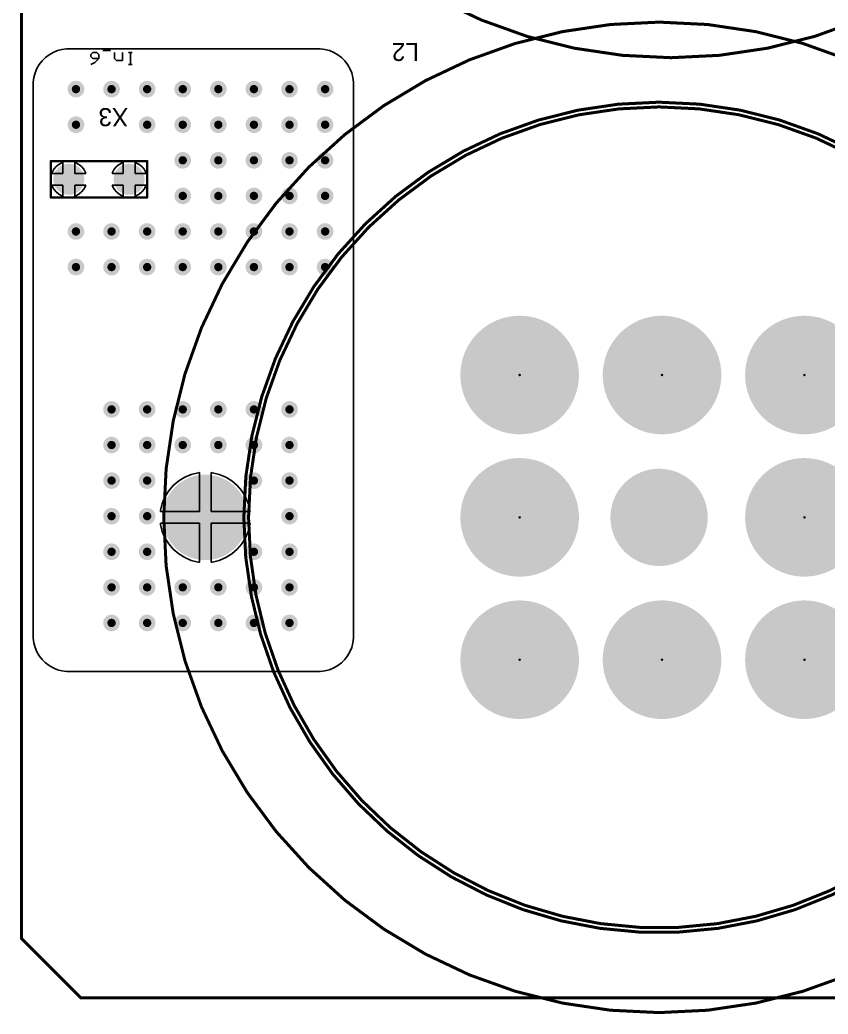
# Model space of a CAD drawing. Header units: millimetres. Extents: x 25 to 162, y 24 to 188.
# Drawn here: x 25.3 to 93.4, y 24 to 107.8 of the extents above; entities that cross this region are included whole.
import ezdxf

# ---------------------------------------------------------------- set-up
doc = ezdxf.new("R2010")
doc.units = ezdxf.units.MM
for name, color, linetype in [('BottomLayer', 5, 'Continuous'), ('BottomSolder', 6, 'Continuous'), ('Mechanical1', 6, 'Continuous'), ('Mechanical13', 56, 'Continuous'), ('Mechanical15', 56, 'Continuous'), ('MultiLayer', 9, 'Continuous'), ('PadHoleLayer', 156, 'Continuous'), ('TopLayer', 1, 'Continuous'), ('TopOverlay', 2, 'Continuous'), ('TopSolder', 216, 'Continuous'), ('ViaHoleLayer', 16, 'Continuous')]:
    doc.layers.add(name, color=color, linetype=linetype)

# ---------------------------------------------------------------- blocks, each defined once
blk = doc.blocks.new('D______500_125__H_30_A_AMAK_671111_034_168')
at = {"layer": 'BottomLayer'}
for points, const_width in [([(-1.75, 0, 1), (1.75, 0, 1)], 3.5), ([(36.25, 0, 1), (40.25, 0, 1)], 4), ([(74.75, 0, 1), (78.25, 0, 1)], 3.5)]:
    blk.add_lwpolyline(points, format="xyb", close=True, dxfattribs=dict(at, const_width=const_width))
at = {"layer": 'BottomSolder'}
for points, const_width in [([(25.949, 12, 1), (26.051, 12, 1)], 0.102), ([(37.949, 12, 1), (38.051, 12, 1)], 0.102), ([(49.949, 12, 1), (50.051, 12, 1)], 0.102), ([(-1.801, 0, 1), (1.801, 0, 1)], 3.602), ([(36.199, 0, 1), (40.301, 0, 1)], 4.102), ([(74.699, 0, 1), (78.301, 0, 1)], 3.602), ([(25.949, 0, 1), (26.051, 0, 1)], 0.102), ([(49.949, 0, 1), (50.051, 0, 1)], 0.102), ([(25.949, -12, 1), (26.051, -12, 1)], 0.102), ([(37.949, -12, 1), (38.051, -12, 1)], 0.102), ([(49.949, -12, 1), (50.051, -12, 1)], 0.102)]:
    blk.add_lwpolyline(points, format="xyb", close=True, dxfattribs=dict(at, const_width=const_width))
at = {"layer": 'Mechanical13'}
for points, const_width in [([(72.852, 0, 1), (3.648, 0, 1)], 0.254), ([(3.584, 0, 1), (3.711, 0, 1)], 0.127), ([(72.789, 0, 1), (72.916, 0, 1)], 0.127)]:
    blk.add_lwpolyline(points, format="xyb", close=True, dxfattribs=dict(at, const_width=const_width))
at = {"layer": 'Mechanical15'}
for points, const_width in [([(80, 0, 1), (-3.5, 0, 1)], 0.254), ([(-3.564, 0, 1), (-3.437, 0, 1)], 0.127), ([(79.937, 0, 1), (80.064, 0, 1)], 0.127)]:
    blk.add_lwpolyline(points, format="xyb", close=True, dxfattribs=dict(at, const_width=const_width))
at = {"layer": 'MultiLayer'}
for points, const_width in [([(-1.75, 0, 1), (1.75, 0, 1)], 3.5), ([(36.25, 0, 1), (40.25, 0, 1)], 4), ([(74.75, 0, 1), (78.25, 0, 1)], 3.5)]:
    blk.add_lwpolyline(points, format="xyb", close=True, dxfattribs=dict(at, const_width=const_width))
at = {"layer": 'PadHoleLayer'}
for points, const_width in [([(23.5, 12, 1), (28.5, 12, 1)], 5), ([(35.5, 12, 1), (40.5, 12, 1)], 5), ([(47.5, 12, 1), (52.5, 12, 1)], 5), ([(23.5, 0, 1), (28.5, 0, 1)], 5), ([(47.5, 0, 1), (52.5, 0, 1)], 5), ([(36.75, 0, 1), (39.75, 0, 1)], 3), ([(-1.25, 0, 1), (1.25, 0, 1)], 2.5), ([(75.25, 0, 1), (77.75, 0, 1)], 2.5), ([(23.5, -12, 1), (28.5, -12, 1)], 5), ([(35.5, -12, 1), (40.5, -12, 1)], 5), ([(47.5, -12, 1), (52.5, -12, 1)], 5)]:
    blk.add_lwpolyline(points, format="xyb", close=True, dxfattribs=dict(at, const_width=const_width))
at = {"layer": 'TopLayer'}
for points, const_width in [([(-1.75, 0, 1), (1.75, 0, 1)], 3.5), ([(36.25, 0, 1), (40.25, 0, 1)], 4), ([(74.75, 0, 1), (78.25, 0, 1)], 3.5)]:
    blk.add_lwpolyline(points, format="xyb", close=True, dxfattribs=dict(at, const_width=const_width))
at = {"layer": 'TopOverlay'}
for points, const_width in [([(73.251, 0, 1), (3.249, 0, 1)], 0.254), ([(3.186, 0, 1), (3.313, 0, 1)], 0.127), ([(73.187, 0, 1), (73.314, 0, 1)], 0.127)]:
    blk.add_lwpolyline(points, format="xyb", close=True, dxfattribs=dict(at, const_width=const_width))
at = {"layer": 'TopSolder'}
for points, const_width in [([(25.949, 12, 1), (26.051, 12, 1)], 0.102), ([(37.949, 12, 1), (38.051, 12, 1)], 0.102), ([(49.949, 12, 1), (50.051, 12, 1)], 0.102), ([(-1.801, 0, 1), (1.801, 0, 1)], 3.602), ([(36.199, 0, 1), (40.301, 0, 1)], 4.102), ([(74.699, 0, 1), (78.301, 0, 1)], 3.602), ([(25.949, 0, 1), (26.051, 0, 1)], 0.102), ([(49.949, 0, 1), (50.051, 0, 1)], 0.102), ([(25.949, -12, 1), (26.051, -12, 1)], 0.102), ([(37.949, -12, 1), (38.051, -12, 1)], 0.102), ([(49.949, -12, 1), (50.051, -12, 1)], 0.102)]:
    blk.add_lwpolyline(points, format="xyb", close=True, dxfattribs=dict(at, const_width=const_width))
blk = doc.blocks.new('D______500_125__H_30_A_AMAK_671111_034_169')
at = {"layer": 'BottomLayer'}
for points, const_width in [([(-1.75, 0, 1), (1.75, 0, 1)], 3.5), ([(36.25, 0, 1), (40.25, 0, 1)], 4), ([(74.75, 0, 1), (78.25, 0, 1)], 3.5)]:
    blk.add_lwpolyline(points, format="xyb", close=True, dxfattribs=dict(at, const_width=const_width))
at = {"layer": 'BottomSolder'}
for points, const_width in [([(25.949, 12, 1), (26.051, 12, 1)], 0.102), ([(37.949, 12, 1), (38.051, 12, 1)], 0.102), ([(49.949, 12, 1), (50.051, 12, 1)], 0.102), ([(-1.801, 0, 1), (1.801, 0, 1)], 3.602), ([(36.199, 0, 1), (40.301, 0, 1)], 4.102), ([(74.699, 0, 1), (78.301, 0, 1)], 3.602), ([(25.949, 0, 1), (26.051, 0, 1)], 0.102), ([(49.949, 0, 1), (50.051, 0, 1)], 0.102), ([(25.949, -12, 1), (26.051, -12, 1)], 0.102), ([(37.949, -12, 1), (38.051, -12, 1)], 0.102), ([(49.949, -12, 1), (50.051, -12, 1)], 0.102)]:
    blk.add_lwpolyline(points, format="xyb", close=True, dxfattribs=dict(at, const_width=const_width))
at = {"layer": 'Mechanical13'}
for points, const_width in [([(72.852, 0, 1), (3.648, 0, 1)], 0.254), ([(3.584, 0, 1), (3.711, 0, 1)], 0.127), ([(72.789, 0, 1), (72.916, 0, 1)], 0.127)]:
    blk.add_lwpolyline(points, format="xyb", close=True, dxfattribs=dict(at, const_width=const_width))
at = {"layer": 'Mechanical15'}
for points, const_width in [([(80, 0, 1), (-3.5, 0, 1)], 0.254), ([(-3.564, 0, 1), (-3.437, 0, 1)], 0.127), ([(79.937, 0, 1), (80.064, 0, 1)], 0.127)]:
    blk.add_lwpolyline(points, format="xyb", close=True, dxfattribs=dict(at, const_width=const_width))
at = {"layer": 'MultiLayer'}
for points, const_width in [([(-1.75, 0, 1), (1.75, 0, 1)], 3.5), ([(36.25, 0, 1), (40.25, 0, 1)], 4), ([(74.75, 0, 1), (78.25, 0, 1)], 3.5)]:
    blk.add_lwpolyline(points, format="xyb", close=True, dxfattribs=dict(at, const_width=const_width))
at = {"layer": 'PadHoleLayer'}
for points, const_width in [([(23.5, 12, 1), (28.5, 12, 1)], 5), ([(35.5, 12, 1), (40.5, 12, 1)], 5), ([(47.5, 12, 1), (52.5, 12, 1)], 5), ([(23.5, 0, 1), (28.5, 0, 1)], 5), ([(47.5, 0, 1), (52.5, 0, 1)], 5), ([(36.75, 0, 1), (39.75, 0, 1)], 3), ([(-1.25, 0, 1), (1.25, 0, 1)], 2.5), ([(75.25, 0, 1), (77.75, 0, 1)], 2.5), ([(23.5, -12, 1), (28.5, -12, 1)], 5), ([(35.5, -12, 1), (40.5, -12, 1)], 5), ([(47.5, -12, 1), (52.5, -12, 1)], 5)]:
    blk.add_lwpolyline(points, format="xyb", close=True, dxfattribs=dict(at, const_width=const_width))
at = {"layer": 'TopLayer'}
for points, const_width in [([(-1.75, 0, 1), (1.75, 0, 1)], 3.5), ([(36.25, 0, 1), (40.25, 0, 1)], 4), ([(74.75, 0, 1), (78.25, 0, 1)], 3.5)]:
    blk.add_lwpolyline(points, format="xyb", close=True, dxfattribs=dict(at, const_width=const_width))
at = {"layer": 'TopOverlay'}
for points, const_width in [([(73.251, 0, 1), (3.249, 0, 1)], 0.254), ([(3.186, 0, 1), (3.313, 0, 1)], 0.127), ([(73.187, 0, 1), (73.314, 0, 1)], 0.127)]:
    blk.add_lwpolyline(points, format="xyb", close=True, dxfattribs=dict(at, const_width=const_width))
at = {"layer": 'TopSolder'}
for points, const_width in [([(25.949, 12, 1), (26.051, 12, 1)], 0.102), ([(37.949, 12, 1), (38.051, 12, 1)], 0.102), ([(49.949, 12, 1), (50.051, 12, 1)], 0.102), ([(-1.801, 0, 1), (1.801, 0, 1)], 3.602), ([(36.199, 0, 1), (40.301, 0, 1)], 4.102), ([(74.699, 0, 1), (78.301, 0, 1)], 3.602), ([(25.949, 0, 1), (26.051, 0, 1)], 0.102), ([(49.949, 0, 1), (50.051, 0, 1)], 0.102), ([(25.949, -12, 1), (26.051, -12, 1)], 0.102), ([(37.949, -12, 1), (38.051, -12, 1)], 0.102), ([(49.949, -12, 1), (50.051, -12, 1)], 0.102)]:
    blk.add_lwpolyline(points, format="xyb", close=True, dxfattribs=dict(at, const_width=const_width))
blk = doc.blocks.new('63849_1___________154719_1__173')
at = {"layer": 'BottomLayer', "const_width": 1.206}
for points in [[(-0.603, 0, 1), (0.603, 0, 1)], [(4.477, 0, 1), (5.683, 0, 1)]]:
    blk.add_lwpolyline(points, format="xyb", close=True, dxfattribs=at)
at = {"layer": 'BottomSolder', "const_width": 1.308}
for points in [[(-0.654, 0, 1), (0.654, 0, 1)], [(4.426, 0, 1), (5.734, 0, 1)]]:
    blk.add_lwpolyline(points, format="xyb", close=True, dxfattribs=at)
at = {"layer": 'MultiLayer', "const_width": 1.206}
for points in [[(-0.603, 0, 1), (0.603, 0, 1)], [(4.477, 0, 1), (5.683, 0, 1)]]:
    blk.add_lwpolyline(points, format="xyb", close=True, dxfattribs=at)
at = {"layer": 'PadHoleLayer', "const_width": 0.75}
for points in [[(-0.375, 0, 1), (0.375, 0, 1)], [(4.705, 0, 1), (5.455, 0, 1)]]:
    blk.add_lwpolyline(points, format="xyb", close=True, dxfattribs=at)
at = {"layer": 'TopLayer', "const_width": 1.206}
for points in [[(-0.603, 0, 1), (0.603, 0, 1)], [(4.477, 0, 1), (5.683, 0, 1)]]:
    blk.add_lwpolyline(points, format="xyb", close=True, dxfattribs=at)
at = {"layer": 'TopOverlay', "const_width": 0.203}
for points in [[(6.604, 1.524), (-1.524, 1.524)], [(-1.524, 1.524), (-1.524, -1.524)], [(6.604, 1.524), (6.604, -1.524)], [(6.604, -1.524), (-1.524, -1.524)]]:
    blk.add_lwpolyline(points, dxfattribs=at)
at = {"layer": 'TopOverlay', "const_width": 0.102}
for points in [[(-1.575, 1.524, 1), (-1.473, 1.524, 1)], [(-1.575, 1.524, 1), (-1.473, 1.524, 1)], [(6.553, 1.524, 1), (6.655, 1.524, 1)], [(6.553, 1.524, 1), (6.655, 1.524, 1)], [(-1.575, -1.524, 1), (-1.473, -1.524, 1)], [(-1.575, -1.524, 1), (-1.473, -1.524, 1)], [(6.553, -1.524, 1), (6.655, -1.524, 1)], [(6.553, -1.524, 1), (6.655, -1.524, 1)]]:
    blk.add_lwpolyline(points, format="xyb", close=True, dxfattribs=at)
at = {"layer": 'TopSolder', "const_width": 1.308}
for points in [[(-0.654, 0, 1), (0.654, 0, 1)], [(4.426, 0, 1), (5.734, 0, 1)]]:
    blk.add_lwpolyline(points, format="xyb", close=True, dxfattribs=at)

msp = doc.modelspace()

# ---------------------------------------------------------------- linework, layer by layer
at = {"layer": 'BottomLayer'}
for p, q in [((27.418, 104.66), (27.73, 104.9)), ((27.73, 104.9), (28.07, 105.096)), ((28.07, 105.096), (28.434, 105.247)), ((28.434, 105.247), (28.813, 105.349)), ((28.813, 105.349), (29.203, 105.4)), ((29.203, 105.4), (29.4, 105.4)), ((29.4, 105.4), (50.4, 105.4)), ((50.4, 105.4), (50.4, 105.4)), ((50.4, 105.4), (50.4, 105.4)), ((50.4, 105.4), (50.597, 105.4)), ((50.597, 105.4), (50.987, 105.349)), ((50.987, 105.349), (51.366, 105.247)), ((51.366, 105.247), (51.73, 105.096)), ((51.73, 105.096), (52.07, 104.9)), ((52.07, 104.9), (52.382, 104.66)), ((26.704, 103.73), (26.9, 104.07)), ((26.9, 104.07), (27.14, 104.382)), ((27.14, 104.382), (27.418, 104.66)), ((52.382, 104.66), (52.66, 104.382)), ((52.66, 104.382), (52.9, 104.07)), ((52.9, 104.07), (53.096, 103.73)), ((26.451, 102.987), (26.553, 103.366)), ((26.553, 103.366), (26.704, 103.73)), ((53.096, 103.73), (53.247, 103.366)), ((53.247, 103.366), (53.349, 102.987)), ((26.4, 102.597), (26.451, 102.987)), ((26.4, 102.4), (26.4, 102.597)), ((26.4, 55.9), (26.4, 102.4)), ((53.349, 102.987), (53.4, 102.597)), ((53.4, 102.597), (53.4, 102.4)), ((53.4, 102.4), (53.4, 55.9)), ((26.4, 55.703), (26.4, 55.9)), ((26.451, 55.313), (26.4, 55.703)), ((53.4, 55.703), (53.349, 55.313)), ((53.4, 55.9), (53.4, 55.9)), ((53.4, 55.9), (53.4, 55.703)), ((26.553, 54.934), (26.451, 55.313)), ((26.704, 54.57), (26.553, 54.934)), ((26.9, 54.23), (26.704, 54.57)), ((53.096, 54.57), (52.9, 54.23)), ((53.247, 54.934), (53.096, 54.57)), ((53.349, 55.313), (53.247, 54.934)), ((27.14, 53.918), (26.9, 54.23)), ((27.418, 53.64), (27.14, 53.918)), ((52.66, 53.918), (52.382, 53.64)), ((52.9, 54.23), (52.66, 53.918)), ((27.73, 53.4), (27.418, 53.64)), ((28.07, 53.204), (27.73, 53.4)), ((28.434, 53.053), (28.07, 53.204)), ((28.813, 52.951), (28.434, 53.053)), ((29.203, 52.9), (28.813, 52.951)), ((29.4, 52.9), (29.203, 52.9)), ((50.4, 52.9), (29.4, 52.9)), ((29.4, 52.9), (29.4, 52.9)), ((50.597, 52.9), (50.4, 52.9)), ((50.987, 52.951), (50.597, 52.9)), ((51.366, 53.053), (50.987, 52.951)), ((51.73, 53.204), (51.366, 53.053)), ((52.07, 53.4), (51.73, 53.204)), ((52.382, 53.64), (52.07, 53.4))]:
    msp.add_line(p, q, dxfattribs=at)
at = {"layer": 'BottomLayer', "const_width": 0.6}
for points in [[(29.7, 102, 1), (30.3, 102, 1)], [(32.7, 102, 1), (33.3, 102, 1)], [(35.7, 102, 1), (36.3, 102, 1)], [(38.7, 102, 1), (39.3, 102, 1)], [(41.7, 102, 1), (42.3, 102, 1)], [(44.7, 102, 1), (45.3, 102, 1)], [(47.7, 102, 1), (48.3, 102, 1)], [(50.7, 102, 1), (51.3, 102, 1)], [(29.7, 99, 1), (30.3, 99, 1)], [(35.7, 99, 1), (36.3, 99, 1)], [(38.7, 99, 1), (39.3, 99, 1)], [(41.7, 99, 1), (42.3, 99, 1)], [(44.7, 99, 1), (45.3, 99, 1)], [(47.7, 99, 1), (48.3, 99, 1)], [(50.7, 99, 1), (51.3, 99, 1)], [(38.7, 96, 1), (39.3, 96, 1)], [(41.7, 96, 1), (42.3, 96, 1)], [(44.7, 96, 1), (45.3, 96, 1)], [(47.7, 96, 1), (48.3, 96, 1)], [(50.7, 96, 1), (51.3, 96, 1)], [(38.7, 93, 1), (39.3, 93, 1)], [(41.7, 93, 1), (42.3, 93, 1)], [(44.7, 93, 1), (45.3, 93, 1)], [(47.7, 93, 1), (48.3, 93, 1)], [(50.7, 93, 1), (51.3, 93, 1)], [(29.7, 90, 1), (30.3, 90, 1)], [(32.7, 90, 1), (33.3, 90, 1)], [(35.7, 90, 1), (36.3, 90, 1)], [(38.7, 90, 1), (39.3, 90, 1)], [(41.7, 90, 1), (42.3, 90, 1)], [(44.7, 90, 1), (45.3, 90, 1)], [(47.7, 90, 1), (48.3, 90, 1)], [(50.7, 90, 1), (51.3, 90, 1)], [(29.7, 87, 1), (30.3, 87, 1)], [(32.7, 87, 1), (33.3, 87, 1)], [(35.7, 87, 1), (36.3, 87, 1)], [(38.7, 87, 1), (39.3, 87, 1)], [(41.7, 87, 1), (42.3, 87, 1)], [(44.7, 87, 1), (45.3, 87, 1)], [(47.7, 87, 1), (48.3, 87, 1)], [(50.7, 87, 1), (51.3, 87, 1)], [(32.7, 75, 1), (33.3, 75, 1)], [(35.7, 75, 1), (36.3, 75, 1)], [(38.7, 75, 1), (39.3, 75, 1)], [(41.7, 75, 1), (42.3, 75, 1)], [(44.7, 75, 1), (45.3, 75, 1)], [(47.7, 75, 1), (48.3, 75, 1)], [(32.7, 72, 1), (33.3, 72, 1)], [(35.7, 72, 1), (36.3, 72, 1)], [(38.7, 72, 1), (39.3, 72, 1)], [(41.7, 72, 1), (42.3, 72, 1)], [(44.7, 72, 1), (45.3, 72, 1)], [(47.7, 72, 1), (48.3, 72, 1)], [(32.7, 69, 1), (33.3, 69, 1)], [(35.7, 69, 1), (36.3, 69, 1)], [(44.7, 69, 1), (45.3, 69, 1)], [(47.7, 69, 1), (48.3, 69, 1)], [(32.7, 66, 1), (33.3, 66, 1)], [(35.7, 66, 1), (36.3, 66, 1)], [(47.7, 66, 1), (48.3, 66, 1)], [(32.7, 63, 1), (33.3, 63, 1)], [(35.7, 63, 1), (36.3, 63, 1)], [(44.7, 63, 1), (45.3, 63, 1)], [(47.7, 63, 1), (48.3, 63, 1)], [(32.7, 60, 1), (33.3, 60, 1)], [(35.7, 60, 1), (36.3, 60, 1)], [(38.7, 60, 1), (39.3, 60, 1)], [(41.7, 60, 1), (42.3, 60, 1)], [(44.7, 60, 1), (45.3, 60, 1)], [(47.7, 60, 1), (48.3, 60, 1)], [(32.7, 57, 1), (33.3, 57, 1)], [(35.7, 57, 1), (36.3, 57, 1)], [(38.7, 57, 1), (39.3, 57, 1)], [(41.7, 57, 1), (42.3, 57, 1)], [(44.7, 57, 1), (45.3, 57, 1)], [(47.7, 57, 1), (48.3, 57, 1)]]:
    msp.add_lwpolyline(points, format="xyb", close=True, dxfattribs=at)
at = {"layer": 'BottomSolder', "const_width": 0.702}
for points in [[(29.649, 102, 1), (30.351, 102, 1)], [(32.649, 102, 1), (33.351, 102, 1)], [(35.649, 102, 1), (36.351, 102, 1)], [(38.649, 102, 1), (39.351, 102, 1)], [(41.649, 102, 1), (42.351, 102, 1)], [(44.649, 102, 1), (45.351, 102, 1)], [(47.649, 102, 1), (48.351, 102, 1)], [(50.649, 102, 1), (51.351, 102, 1)], [(29.649, 99, 1), (30.351, 99, 1)], [(35.649, 99, 1), (36.351, 99, 1)], [(38.649, 99, 1), (39.351, 99, 1)], [(41.649, 99, 1), (42.351, 99, 1)], [(44.649, 99, 1), (45.351, 99, 1)], [(47.649, 99, 1), (48.351, 99, 1)], [(50.649, 99, 1), (51.351, 99, 1)], [(38.649, 96, 1), (39.351, 96, 1)], [(41.649, 96, 1), (42.351, 96, 1)], [(44.649, 96, 1), (45.351, 96, 1)], [(47.649, 96, 1), (48.351, 96, 1)], [(50.649, 96, 1), (51.351, 96, 1)], [(38.649, 93, 1), (39.351, 93, 1)], [(41.649, 93, 1), (42.351, 93, 1)], [(44.649, 93, 1), (45.351, 93, 1)], [(47.649, 93, 1), (48.351, 93, 1)], [(50.649, 93, 1), (51.351, 93, 1)], [(29.649, 90, 1), (30.351, 90, 1)], [(32.649, 90, 1), (33.351, 90, 1)], [(35.649, 90, 1), (36.351, 90, 1)], [(38.649, 90, 1), (39.351, 90, 1)], [(41.649, 90, 1), (42.351, 90, 1)], [(44.649, 90, 1), (45.351, 90, 1)], [(47.649, 90, 1), (48.351, 90, 1)], [(50.649, 90, 1), (51.351, 90, 1)], [(29.649, 87, 1), (30.351, 87, 1)], [(32.649, 87, 1), (33.351, 87, 1)], [(35.649, 87, 1), (36.351, 87, 1)], [(38.649, 87, 1), (39.351, 87, 1)], [(41.649, 87, 1), (42.351, 87, 1)], [(44.649, 87, 1), (45.351, 87, 1)], [(47.649, 87, 1), (48.351, 87, 1)], [(50.649, 87, 1), (51.351, 87, 1)], [(32.649, 75, 1), (33.351, 75, 1)], [(35.649, 75, 1), (36.351, 75, 1)], [(38.649, 75, 1), (39.351, 75, 1)], [(41.649, 75, 1), (42.351, 75, 1)], [(44.649, 75, 1), (45.351, 75, 1)], [(47.649, 75, 1), (48.351, 75, 1)], [(32.649, 72, 1), (33.351, 72, 1)], [(35.649, 72, 1), (36.351, 72, 1)], [(38.649, 72, 1), (39.351, 72, 1)], [(41.649, 72, 1), (42.351, 72, 1)], [(44.649, 72, 1), (45.351, 72, 1)], [(47.649, 72, 1), (48.351, 72, 1)], [(32.649, 69, 1), (33.351, 69, 1)], [(35.649, 69, 1), (36.351, 69, 1)], [(44.649, 69, 1), (45.351, 69, 1)], [(47.649, 69, 1), (48.351, 69, 1)], [(32.649, 66, 1), (33.351, 66, 1)], [(35.649, 66, 1), (36.351, 66, 1)], [(47.649, 66, 1), (48.351, 66, 1)], [(32.649, 63, 1), (33.351, 63, 1)], [(35.649, 63, 1), (36.351, 63, 1)], [(44.649, 63, 1), (45.351, 63, 1)], [(47.649, 63, 1), (48.351, 63, 1)], [(32.649, 60, 1), (33.351, 60, 1)], [(35.649, 60, 1), (36.351, 60, 1)], [(38.649, 60, 1), (39.351, 60, 1)], [(41.649, 60, 1), (42.351, 60, 1)], [(44.649, 60, 1), (45.351, 60, 1)], [(47.649, 60, 1), (48.351, 60, 1)], [(32.649, 57, 1), (33.351, 57, 1)], [(35.649, 57, 1), (36.351, 57, 1)], [(38.649, 57, 1), (39.351, 57, 1)], [(41.649, 57, 1), (42.351, 57, 1)], [(44.649, 57, 1), (45.351, 57, 1)], [(47.649, 57, 1), (48.351, 57, 1)]]:
    msp.add_lwpolyline(points, format="xyb", close=True, dxfattribs=at)
at = {"layer": 'Mechanical1', "const_width": 0.254}
for points in [[(25.4, 30.4), (25.4, 186.4)], [(25.4, 30.4), (30.4, 25.4)], [(30.4, 25.4), (156.4, 25.4)]]:
    msp.add_lwpolyline(points, dxfattribs=at)
at = {"layer": 'Mechanical1', "const_width": 0.127}
for points in [[(25.337, 30.4, 1), (25.463, 30.4, 1)], [(25.337, 30.4, 1), (25.463, 30.4, 1)], [(30.337, 25.4, 1), (30.464, 25.4, 1)], [(30.337, 25.4, 1), (30.464, 25.4, 1)]]:
    msp.add_lwpolyline(points, format="xyb", close=True, dxfattribs=at)
at = {"layer": 'MultiLayer', "const_width": 0.6}
for points in [[(29.7, 102, 1), (30.3, 102, 1)], [(32.7, 102, 1), (33.3, 102, 1)], [(35.7, 102, 1), (36.3, 102, 1)], [(38.7, 102, 1), (39.3, 102, 1)], [(41.7, 102, 1), (42.3, 102, 1)], [(44.7, 102, 1), (45.3, 102, 1)], [(47.7, 102, 1), (48.3, 102, 1)], [(50.7, 102, 1), (51.3, 102, 1)], [(29.7, 99, 1), (30.3, 99, 1)], [(35.7, 99, 1), (36.3, 99, 1)], [(38.7, 99, 1), (39.3, 99, 1)], [(41.7, 99, 1), (42.3, 99, 1)], [(44.7, 99, 1), (45.3, 99, 1)], [(47.7, 99, 1), (48.3, 99, 1)], [(50.7, 99, 1), (51.3, 99, 1)], [(38.7, 96, 1), (39.3, 96, 1)], [(41.7, 96, 1), (42.3, 96, 1)], [(44.7, 96, 1), (45.3, 96, 1)], [(47.7, 96, 1), (48.3, 96, 1)], [(50.7, 96, 1), (51.3, 96, 1)], [(38.7, 93, 1), (39.3, 93, 1)], [(41.7, 93, 1), (42.3, 93, 1)], [(44.7, 93, 1), (45.3, 93, 1)], [(47.7, 93, 1), (48.3, 93, 1)], [(50.7, 93, 1), (51.3, 93, 1)], [(29.7, 90, 1), (30.3, 90, 1)], [(32.7, 90, 1), (33.3, 90, 1)], [(35.7, 90, 1), (36.3, 90, 1)], [(38.7, 90, 1), (39.3, 90, 1)], [(41.7, 90, 1), (42.3, 90, 1)], [(44.7, 90, 1), (45.3, 90, 1)], [(47.7, 90, 1), (48.3, 90, 1)], [(50.7, 90, 1), (51.3, 90, 1)], [(29.7, 87, 1), (30.3, 87, 1)], [(32.7, 87, 1), (33.3, 87, 1)], [(35.7, 87, 1), (36.3, 87, 1)], [(38.7, 87, 1), (39.3, 87, 1)], [(41.7, 87, 1), (42.3, 87, 1)], [(44.7, 87, 1), (45.3, 87, 1)], [(47.7, 87, 1), (48.3, 87, 1)], [(50.7, 87, 1), (51.3, 87, 1)], [(32.7, 75, 1), (33.3, 75, 1)], [(35.7, 75, 1), (36.3, 75, 1)], [(38.7, 75, 1), (39.3, 75, 1)], [(41.7, 75, 1), (42.3, 75, 1)], [(44.7, 75, 1), (45.3, 75, 1)], [(47.7, 75, 1), (48.3, 75, 1)], [(32.7, 72, 1), (33.3, 72, 1)], [(35.7, 72, 1), (36.3, 72, 1)], [(38.7, 72, 1), (39.3, 72, 1)], [(41.7, 72, 1), (42.3, 72, 1)], [(44.7, 72, 1), (45.3, 72, 1)], [(47.7, 72, 1), (48.3, 72, 1)], [(32.7, 69, 1), (33.3, 69, 1)], [(35.7, 69, 1), (36.3, 69, 1)], [(44.7, 69, 1), (45.3, 69, 1)], [(47.7, 69, 1), (48.3, 69, 1)], [(32.7, 66, 1), (33.3, 66, 1)], [(35.7, 66, 1), (36.3, 66, 1)], [(47.7, 66, 1), (48.3, 66, 1)], [(32.7, 63, 1), (33.3, 63, 1)], [(35.7, 63, 1), (36.3, 63, 1)], [(44.7, 63, 1), (45.3, 63, 1)], [(47.7, 63, 1), (48.3, 63, 1)], [(32.7, 60, 1), (33.3, 60, 1)], [(35.7, 60, 1), (36.3, 60, 1)], [(38.7, 60, 1), (39.3, 60, 1)], [(41.7, 60, 1), (42.3, 60, 1)], [(44.7, 60, 1), (45.3, 60, 1)], [(47.7, 60, 1), (48.3, 60, 1)], [(32.7, 57, 1), (33.3, 57, 1)], [(35.7, 57, 1), (36.3, 57, 1)], [(38.7, 57, 1), (39.3, 57, 1)], [(41.7, 57, 1), (42.3, 57, 1)], [(44.7, 57, 1), (45.3, 57, 1)], [(47.7, 57, 1), (48.3, 57, 1)]]:
    msp.add_lwpolyline(points, format="xyb", close=True, dxfattribs=at)
at = {"layer": 'TopLayer'}
for p, q in [((27.418, 104.66), (27.73, 104.9)), ((27.73, 104.9), (28.07, 105.096)), ((28.07, 105.096), (28.434, 105.247)), ((28.434, 105.247), (28.813, 105.349)), ((28.813, 105.349), (29.203, 105.4)), ((29.203, 105.4), (29.4, 105.4)), ((29.4, 105.4), (50.4, 105.4)), ((50.4, 105.4), (50.4, 105.4)), ((50.4, 105.4), (50.4, 105.4)), ((50.4, 105.4), (50.597, 105.4)), ((50.597, 105.4), (50.987, 105.349)), ((50.987, 105.349), (51.366, 105.247)), ((51.366, 105.247), (51.73, 105.096)), ((51.73, 105.096), (52.07, 104.9)), ((52.07, 104.9), (52.382, 104.66)), ((26.704, 103.73), (26.9, 104.07)), ((26.9, 104.07), (27.14, 104.382)), ((27.14, 104.382), (27.418, 104.66)), ((52.382, 104.66), (52.66, 104.382)), ((52.66, 104.382), (52.9, 104.07)), ((52.9, 104.07), (53.096, 103.73)), ((26.451, 102.987), (26.553, 103.366)), ((26.553, 103.366), (26.704, 103.73)), ((53.096, 103.73), (53.247, 103.366)), ((53.247, 103.366), (53.349, 102.987)), ((26.4, 102.597), (26.451, 102.987)), ((26.4, 102.4), (26.4, 102.597)), ((26.4, 55.9), (26.4, 102.4)), ((26.4, 102.4), (26.4, 102.4)), ((26.4, 102.4), (26.4, 102.4)), ((53.349, 102.987), (53.4, 102.597)), ((53.4, 102.597), (53.4, 102.4)), ((53.4, 102.4), (53.4, 55.9)), ((28.559, 95.659), (28.33, 95.47)), ((28.821, 95.799), (28.559, 95.659)), ((28.9, 95.823), (28.821, 95.799)), ((28.9, 94.9), (28.9, 95.823)), ((29.979, 95.799), (29.9, 95.823)), ((29.9, 95.823), (29.9, 94.9)), ((30.241, 95.659), (29.979, 95.799)), ((30.47, 95.47), (30.241, 95.659)), ((33.639, 95.659), (33.41, 95.47)), ((33.901, 95.799), (33.639, 95.659)), ((33.98, 95.823), (33.901, 95.799)), ((33.98, 94.9), (33.98, 95.823)), ((35.059, 95.799), (34.98, 95.823)), ((34.98, 95.823), (34.98, 94.9)), ((35.321, 95.659), (35.059, 95.799)), ((35.55, 95.47), (35.321, 95.659)), ((28.001, 94.979), (27.977, 94.9)), ((27.977, 94.9), (28.9, 94.9)), ((28.141, 95.241), (28.001, 94.979)), ((28.33, 95.47), (28.141, 95.241)), ((29.9, 94.9), (30.823, 94.9)), ((30.659, 95.241), (30.47, 95.47)), ((30.799, 94.979), (30.659, 95.241)), ((30.823, 94.9), (30.799, 94.979)), ((33.081, 94.979), (33.057, 94.9)), ((33.057, 94.9), (33.98, 94.9)), ((33.221, 95.241), (33.081, 94.979)), ((33.41, 95.47), (33.221, 95.241)), ((34.98, 94.9), (35.903, 94.9)), ((35.739, 95.241), (35.55, 95.47)), ((35.879, 94.979), (35.739, 95.241)), ((35.903, 94.9), (35.879, 94.979)), ((28.9, 93.9), (27.977, 93.9)), ((27.977, 93.9), (28.001, 93.821)), ((28.9, 92.977), (28.9, 93.9)), ((30.823, 93.9), (29.9, 93.9)), ((29.9, 93.9), (29.9, 92.977)), ((30.799, 93.821), (30.823, 93.9)), ((33.98, 93.9), (33.057, 93.9)), ((33.057, 93.9), (33.081, 93.821)), ((33.98, 92.977), (33.98, 93.9)), ((35.903, 93.9), (34.98, 93.9)), ((34.98, 93.9), (34.98, 92.977)), ((35.879, 93.821), (35.903, 93.9)), ((28.001, 93.821), (28.141, 93.559)), ((28.141, 93.559), (28.33, 93.33)), ((28.33, 93.33), (28.559, 93.141)), ((28.559, 93.141), (28.821, 93.001)), ((29.979, 93.001), (30.241, 93.141)), ((30.241, 93.141), (30.47, 93.33)), ((30.47, 93.33), (30.659, 93.559)), ((30.659, 93.559), (30.799, 93.821)), ((33.081, 93.821), (33.221, 93.559)), ((33.221, 93.559), (33.41, 93.33)), ((33.41, 93.33), (33.639, 93.141)), ((33.639, 93.141), (33.901, 93.001)), ((35.059, 93.001), (35.321, 93.141)), ((35.321, 93.141), (35.55, 93.33)), ((35.55, 93.33), (35.739, 93.559)), ((35.739, 93.559), (35.879, 93.821)), ((28.821, 93.001), (28.9, 92.977)), ((29.9, 92.977), (29.979, 93.001)), ((33.901, 93.001), (33.98, 92.977)), ((34.98, 92.977), (35.059, 93.001)), ((40.304, 69.665), (39.722, 69.525)), ((40.4, 69.672), (40.304, 69.665)), ((40.4, 66.4), (40.4, 69.672)), ((41.496, 69.665), (41.4, 69.672)), ((41.4, 69.672), (41.4, 66.4)), ((42.078, 69.525), (41.496, 69.665)), ((38.66, 68.984), (38.205, 68.595)), ((39.17, 69.296), (38.66, 68.984)), ((39.722, 69.525), (39.17, 69.296)), ((42.63, 69.296), (42.078, 69.525)), ((43.14, 68.984), (42.63, 69.296)), ((43.595, 68.595), (43.14, 68.984)), ((37.816, 68.14), (37.504, 67.63)), ((38.205, 68.595), (37.816, 68.14)), ((43.984, 68.14), (43.595, 68.595)), ((44.296, 67.63), (43.984, 68.14)), ((37.275, 67.078), (37.135, 66.496)), ((37.504, 67.63), (37.275, 67.078)), ((44.525, 67.078), (44.296, 67.63)), ((44.665, 66.496), (44.525, 67.078)), ((37.135, 66.496), (37.128, 66.4)), ((37.128, 66.4), (40.4, 66.4)), ((41.4, 66.4), (44.672, 66.4)), ((44.672, 66.4), (44.665, 66.496)), ((40.4, 65.4), (37.128, 65.4)), ((37.128, 65.4), (37.135, 65.304)), ((40.4, 62.128), (40.4, 65.4)), ((44.672, 65.4), (41.4, 65.4)), ((41.4, 65.4), (41.4, 62.128)), ((44.665, 65.304), (44.672, 65.4)), ((37.135, 65.304), (37.275, 64.722)), ((37.275, 64.722), (37.504, 64.169)), ((44.296, 64.169), (44.525, 64.722)), ((44.525, 64.722), (44.665, 65.304)), ((37.504, 64.169), (37.816, 63.66)), ((43.984, 63.66), (44.296, 64.169)), ((37.816, 63.66), (38.205, 63.205)), ((38.205, 63.205), (38.66, 62.816)), ((43.14, 62.816), (43.595, 63.205)), ((43.595, 63.205), (43.984, 63.66)), ((38.66, 62.816), (39.17, 62.504)), ((39.17, 62.504), (39.722, 62.275)), ((39.722, 62.275), (40.304, 62.135)), ((40.304, 62.135), (40.4, 62.128)), ((41.4, 62.128), (41.496, 62.135)), ((41.496, 62.135), (42.078, 62.275)), ((42.078, 62.275), (42.63, 62.504)), ((42.63, 62.504), (43.14, 62.816)), ((26.4, 55.703), (26.4, 55.9)), ((26.451, 55.313), (26.4, 55.703)), ((53.4, 55.703), (53.349, 55.313)), ((53.4, 55.9), (53.4, 55.9)), ((53.4, 55.9), (53.4, 55.703)), ((26.553, 54.934), (26.451, 55.313)), ((26.704, 54.57), (26.553, 54.934)), ((26.9, 54.23), (26.704, 54.57)), ((53.096, 54.57), (52.9, 54.23)), ((53.247, 54.934), (53.096, 54.57)), ((53.349, 55.313), (53.247, 54.934)), ((27.14, 53.918), (26.9, 54.23)), ((27.418, 53.64), (27.14, 53.918)), ((52.66, 53.918), (52.382, 53.64)), ((52.9, 54.23), (52.66, 53.918)), ((27.73, 53.4), (27.418, 53.64)), ((28.07, 53.204), (27.73, 53.4)), ((28.434, 53.053), (28.07, 53.204)), ((28.813, 52.951), (28.434, 53.053)), ((29.203, 52.9), (28.813, 52.951)), ((29.4, 52.9), (29.203, 52.9)), ((50.4, 52.9), (29.4, 52.9)), ((29.4, 52.9), (29.4, 52.9)), ((50.597, 52.9), (50.4, 52.9)), ((50.987, 52.951), (50.597, 52.9)), ((51.366, 53.053), (50.987, 52.951)), ((51.73, 53.204), (51.366, 53.053)), ((52.07, 53.4), (51.73, 53.204)), ((52.382, 53.64), (52.07, 53.4))]:
    msp.add_line(p, q, dxfattribs=at)
at = {"layer": 'TopLayer', "const_width": 0.6}
for points in [[(29.7, 102, 1), (30.3, 102, 1)], [(32.7, 102, 1), (33.3, 102, 1)], [(35.7, 102, 1), (36.3, 102, 1)], [(38.7, 102, 1), (39.3, 102, 1)], [(41.7, 102, 1), (42.3, 102, 1)], [(44.7, 102, 1), (45.3, 102, 1)], [(47.7, 102, 1), (48.3, 102, 1)], [(50.7, 102, 1), (51.3, 102, 1)], [(29.7, 99, 1), (30.3, 99, 1)], [(35.7, 99, 1), (36.3, 99, 1)], [(38.7, 99, 1), (39.3, 99, 1)], [(41.7, 99, 1), (42.3, 99, 1)], [(44.7, 99, 1), (45.3, 99, 1)], [(47.7, 99, 1), (48.3, 99, 1)], [(50.7, 99, 1), (51.3, 99, 1)], [(38.7, 96, 1), (39.3, 96, 1)], [(41.7, 96, 1), (42.3, 96, 1)], [(44.7, 96, 1), (45.3, 96, 1)], [(47.7, 96, 1), (48.3, 96, 1)], [(50.7, 96, 1), (51.3, 96, 1)], [(38.7, 93, 1), (39.3, 93, 1)], [(41.7, 93, 1), (42.3, 93, 1)], [(44.7, 93, 1), (45.3, 93, 1)], [(47.7, 93, 1), (48.3, 93, 1)], [(50.7, 93, 1), (51.3, 93, 1)], [(29.7, 90, 1), (30.3, 90, 1)], [(32.7, 90, 1), (33.3, 90, 1)], [(35.7, 90, 1), (36.3, 90, 1)], [(38.7, 90, 1), (39.3, 90, 1)], [(41.7, 90, 1), (42.3, 90, 1)], [(44.7, 90, 1), (45.3, 90, 1)], [(47.7, 90, 1), (48.3, 90, 1)], [(50.7, 90, 1), (51.3, 90, 1)], [(29.7, 87, 1), (30.3, 87, 1)], [(32.7, 87, 1), (33.3, 87, 1)], [(35.7, 87, 1), (36.3, 87, 1)], [(38.7, 87, 1), (39.3, 87, 1)], [(41.7, 87, 1), (42.3, 87, 1)], [(44.7, 87, 1), (45.3, 87, 1)], [(47.7, 87, 1), (48.3, 87, 1)], [(50.7, 87, 1), (51.3, 87, 1)], [(32.7, 75, 1), (33.3, 75, 1)], [(35.7, 75, 1), (36.3, 75, 1)], [(38.7, 75, 1), (39.3, 75, 1)], [(41.7, 75, 1), (42.3, 75, 1)], [(44.7, 75, 1), (45.3, 75, 1)], [(47.7, 75, 1), (48.3, 75, 1)], [(32.7, 72, 1), (33.3, 72, 1)], [(35.7, 72, 1), (36.3, 72, 1)], [(38.7, 72, 1), (39.3, 72, 1)], [(41.7, 72, 1), (42.3, 72, 1)], [(44.7, 72, 1), (45.3, 72, 1)], [(47.7, 72, 1), (48.3, 72, 1)], [(32.7, 69, 1), (33.3, 69, 1)], [(35.7, 69, 1), (36.3, 69, 1)], [(44.7, 69, 1), (45.3, 69, 1)], [(47.7, 69, 1), (48.3, 69, 1)], [(32.7, 66, 1), (33.3, 66, 1)], [(35.7, 66, 1), (36.3, 66, 1)], [(47.7, 66, 1), (48.3, 66, 1)], [(32.7, 63, 1), (33.3, 63, 1)], [(35.7, 63, 1), (36.3, 63, 1)], [(44.7, 63, 1), (45.3, 63, 1)], [(47.7, 63, 1), (48.3, 63, 1)], [(32.7, 60, 1), (33.3, 60, 1)], [(35.7, 60, 1), (36.3, 60, 1)], [(38.7, 60, 1), (39.3, 60, 1)], [(41.7, 60, 1), (42.3, 60, 1)], [(44.7, 60, 1), (45.3, 60, 1)], [(47.7, 60, 1), (48.3, 60, 1)], [(32.7, 57, 1), (33.3, 57, 1)], [(35.7, 57, 1), (36.3, 57, 1)], [(38.7, 57, 1), (39.3, 57, 1)], [(41.7, 57, 1), (42.3, 57, 1)], [(44.7, 57, 1), (45.3, 57, 1)], [(47.7, 57, 1), (48.3, 57, 1)]]:
    msp.add_lwpolyline(points, format="xyb", close=True, dxfattribs=at)
at = {"layer": 'TopOverlay'}
for p, q in [((31.418, 105.083), (31.251, 104.917)), ((31.251, 104.917), (31.251, 104.75)), ((31.751, 105.083), (31.418, 105.083)), ((31.918, 104.917), (31.751, 105.083)), ((31.918, 104.584), (31.918, 104.917)), ((32.917, 105.25), (32.251, 105.25)), ((33.25, 104.584), (33.25, 105.083)), ((33.917, 105.083), (33.917, 104.417)), ((34.75, 105.083), (34.417, 105.083)), ((34.583, 104.084), (34.583, 105.083)), ((34.583, 105.083), (34.75, 105.083)), ((31.251, 104.75), (31.418, 104.584)), ((31.251, 104.084), (31.584, 104.25)), ((31.418, 104.584), (31.918, 104.584)), ((31.584, 104.25), (31.918, 104.584)), ((33.417, 104.417), (33.25, 104.584)), ((33.917, 104.417), (33.417, 104.417)), ((34.75, 104.084), (34.417, 104.084)), ((34.417, 104.084), (34.583, 104.084))]:
    msp.add_line(p, q, dxfattribs=at)
at = {"layer": 'TopSolder', "const_width": 0.702}
for points in [[(29.649, 102, 1), (30.351, 102, 1)], [(32.649, 102, 1), (33.351, 102, 1)], [(35.649, 102, 1), (36.351, 102, 1)], [(38.649, 102, 1), (39.351, 102, 1)], [(41.649, 102, 1), (42.351, 102, 1)], [(44.649, 102, 1), (45.351, 102, 1)], [(47.649, 102, 1), (48.351, 102, 1)], [(50.649, 102, 1), (51.351, 102, 1)], [(29.649, 99, 1), (30.351, 99, 1)], [(35.649, 99, 1), (36.351, 99, 1)], [(38.649, 99, 1), (39.351, 99, 1)], [(41.649, 99, 1), (42.351, 99, 1)], [(44.649, 99, 1), (45.351, 99, 1)], [(47.649, 99, 1), (48.351, 99, 1)], [(50.649, 99, 1), (51.351, 99, 1)], [(38.649, 96, 1), (39.351, 96, 1)], [(41.649, 96, 1), (42.351, 96, 1)], [(44.649, 96, 1), (45.351, 96, 1)], [(47.649, 96, 1), (48.351, 96, 1)], [(50.649, 96, 1), (51.351, 96, 1)], [(38.649, 93, 1), (39.351, 93, 1)], [(41.649, 93, 1), (42.351, 93, 1)], [(44.649, 93, 1), (45.351, 93, 1)], [(47.649, 93, 1), (48.351, 93, 1)], [(50.649, 93, 1), (51.351, 93, 1)], [(29.649, 90, 1), (30.351, 90, 1)], [(32.649, 90, 1), (33.351, 90, 1)], [(35.649, 90, 1), (36.351, 90, 1)], [(38.649, 90, 1), (39.351, 90, 1)], [(41.649, 90, 1), (42.351, 90, 1)], [(44.649, 90, 1), (45.351, 90, 1)], [(47.649, 90, 1), (48.351, 90, 1)], [(50.649, 90, 1), (51.351, 90, 1)], [(29.649, 87, 1), (30.351, 87, 1)], [(32.649, 87, 1), (33.351, 87, 1)], [(35.649, 87, 1), (36.351, 87, 1)], [(38.649, 87, 1), (39.351, 87, 1)], [(41.649, 87, 1), (42.351, 87, 1)], [(44.649, 87, 1), (45.351, 87, 1)], [(47.649, 87, 1), (48.351, 87, 1)], [(50.649, 87, 1), (51.351, 87, 1)], [(32.649, 75, 1), (33.351, 75, 1)], [(35.649, 75, 1), (36.351, 75, 1)], [(38.649, 75, 1), (39.351, 75, 1)], [(41.649, 75, 1), (42.351, 75, 1)], [(44.649, 75, 1), (45.351, 75, 1)], [(47.649, 75, 1), (48.351, 75, 1)], [(32.649, 72, 1), (33.351, 72, 1)], [(35.649, 72, 1), (36.351, 72, 1)], [(38.649, 72, 1), (39.351, 72, 1)], [(41.649, 72, 1), (42.351, 72, 1)], [(44.649, 72, 1), (45.351, 72, 1)], [(47.649, 72, 1), (48.351, 72, 1)], [(32.649, 69, 1), (33.351, 69, 1)], [(35.649, 69, 1), (36.351, 69, 1)], [(44.649, 69, 1), (45.351, 69, 1)], [(47.649, 69, 1), (48.351, 69, 1)], [(32.649, 66, 1), (33.351, 66, 1)], [(35.649, 66, 1), (36.351, 66, 1)], [(47.649, 66, 1), (48.351, 66, 1)], [(32.649, 63, 1), (33.351, 63, 1)], [(35.649, 63, 1), (36.351, 63, 1)], [(44.649, 63, 1), (45.351, 63, 1)], [(47.649, 63, 1), (48.351, 63, 1)], [(32.649, 60, 1), (33.351, 60, 1)], [(35.649, 60, 1), (36.351, 60, 1)], [(38.649, 60, 1), (39.351, 60, 1)], [(41.649, 60, 1), (42.351, 60, 1)], [(44.649, 60, 1), (45.351, 60, 1)], [(47.649, 60, 1), (48.351, 60, 1)], [(32.649, 57, 1), (33.351, 57, 1)], [(35.649, 57, 1), (36.351, 57, 1)], [(38.649, 57, 1), (39.351, 57, 1)], [(41.649, 57, 1), (42.351, 57, 1)], [(44.649, 57, 1), (45.351, 57, 1)], [(47.649, 57, 1), (48.351, 57, 1)]]:
    msp.add_lwpolyline(points, format="xyb", close=True, dxfattribs=at)
at = {"layer": 'ViaHoleLayer', "const_width": 0.35}
for points in [[(29.825, 102, 1), (30.175, 102, 1)], [(32.825, 102, 1), (33.175, 102, 1)], [(35.825, 102, 1), (36.175, 102, 1)], [(38.825, 102, 1), (39.175, 102, 1)], [(41.825, 102, 1), (42.175, 102, 1)], [(44.825, 102, 1), (45.175, 102, 1)], [(47.825, 102, 1), (48.175, 102, 1)], [(50.825, 102, 1), (51.175, 102, 1)], [(29.825, 99, 1), (30.175, 99, 1)], [(35.825, 99, 1), (36.175, 99, 1)], [(38.825, 99, 1), (39.175, 99, 1)], [(41.825, 99, 1), (42.175, 99, 1)], [(44.825, 99, 1), (45.175, 99, 1)], [(47.825, 99, 1), (48.175, 99, 1)], [(50.825, 99, 1), (51.175, 99, 1)], [(38.825, 96, 1), (39.175, 96, 1)], [(41.825, 96, 1), (42.175, 96, 1)], [(44.825, 96, 1), (45.175, 96, 1)], [(47.825, 96, 1), (48.175, 96, 1)], [(50.825, 96, 1), (51.175, 96, 1)], [(38.825, 93, 1), (39.175, 93, 1)], [(41.825, 93, 1), (42.175, 93, 1)], [(44.825, 93, 1), (45.175, 93, 1)], [(47.825, 93, 1), (48.175, 93, 1)], [(50.825, 93, 1), (51.175, 93, 1)], [(29.825, 90, 1), (30.175, 90, 1)], [(32.825, 90, 1), (33.175, 90, 1)], [(35.825, 90, 1), (36.175, 90, 1)], [(38.825, 90, 1), (39.175, 90, 1)], [(41.825, 90, 1), (42.175, 90, 1)], [(44.825, 90, 1), (45.175, 90, 1)], [(47.825, 90, 1), (48.175, 90, 1)], [(50.825, 90, 1), (51.175, 90, 1)], [(29.825, 87, 1), (30.175, 87, 1)], [(32.825, 87, 1), (33.175, 87, 1)], [(35.825, 87, 1), (36.175, 87, 1)], [(38.825, 87, 1), (39.175, 87, 1)], [(41.825, 87, 1), (42.175, 87, 1)], [(44.825, 87, 1), (45.175, 87, 1)], [(47.825, 87, 1), (48.175, 87, 1)], [(50.825, 87, 1), (51.175, 87, 1)], [(32.825, 75, 1), (33.175, 75, 1)], [(35.825, 75, 1), (36.175, 75, 1)], [(38.825, 75, 1), (39.175, 75, 1)], [(41.825, 75, 1), (42.175, 75, 1)], [(44.825, 75, 1), (45.175, 75, 1)], [(47.825, 75, 1), (48.175, 75, 1)], [(32.825, 72, 1), (33.175, 72, 1)], [(35.825, 72, 1), (36.175, 72, 1)], [(38.825, 72, 1), (39.175, 72, 1)], [(41.825, 72, 1), (42.175, 72, 1)], [(44.825, 72, 1), (45.175, 72, 1)], [(47.825, 72, 1), (48.175, 72, 1)], [(32.825, 69, 1), (33.175, 69, 1)], [(35.825, 69, 1), (36.175, 69, 1)], [(44.825, 69, 1), (45.175, 69, 1)], [(47.825, 69, 1), (48.175, 69, 1)], [(32.825, 66, 1), (33.175, 66, 1)], [(35.825, 66, 1), (36.175, 66, 1)], [(47.825, 66, 1), (48.175, 66, 1)], [(32.825, 63, 1), (33.175, 63, 1)], [(35.825, 63, 1), (36.175, 63, 1)], [(44.825, 63, 1), (45.175, 63, 1)], [(47.825, 63, 1), (48.175, 63, 1)], [(32.825, 60, 1), (33.175, 60, 1)], [(35.825, 60, 1), (36.175, 60, 1)], [(38.825, 60, 1), (39.175, 60, 1)], [(41.825, 60, 1), (42.175, 60, 1)], [(44.825, 60, 1), (45.175, 60, 1)], [(47.825, 60, 1), (48.175, 60, 1)], [(32.825, 57, 1), (33.175, 57, 1)], [(35.825, 57, 1), (36.175, 57, 1)], [(38.825, 57, 1), (39.175, 57, 1)], [(41.825, 57, 1), (42.175, 57, 1)], [(44.825, 57, 1), (45.175, 57, 1)], [(47.825, 57, 1), (48.175, 57, 1)]]:
    msp.add_lwpolyline(points, format="xyb", close=True, dxfattribs=at)

# ---------------------------------------------------------------- block references
msp.add_blockref('D______500_125__H_30_A_AMAK_671111_034_168', (41.9, 146.4))
at = {"rotation": 180}
for name, p in [('D______500_125__H_30_A_AMAK_671111_034_169', (117.4, 65.9)), ('63849_1___________154719_1__173', (34.48, 94.4))]:
    msp.add_blockref(name, p, dxfattribs=at)

# ---------------------------------------------------------------- texts
at = {"layer": 'TopOverlay'}
for s, p in [('L2', (58.9, 105.9)), ('X3', (34.4, 100.4))]:
    msp.add_text(s, height=1.524, rotation=180, dxfattribs=at).set_placement(p)

doc.saveas('drawing.dxf')
